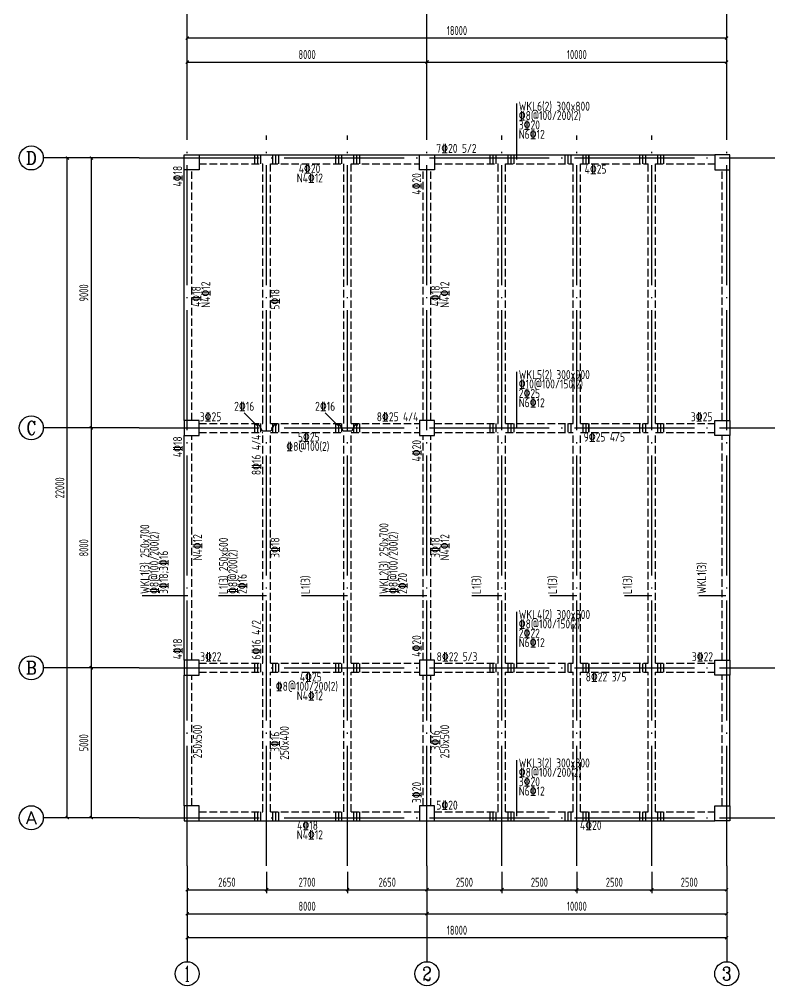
# Model space of a CAD drawing. Extents: x -25044 to 4269, y -48463 to -12228.
# Drawn here: x -12245 to -11993, y -24323.4 to -24001.2 of the extents above; entities that cross this region are included whole.
import ezdxf
from ezdxf.enums import TextEntityAlignment as Align

# ---------------------------------------------------------------- set-up
doc = ezdxf.new("R2010")
doc.units = 0
doc.header["$LTSCALE"] = 2000
doc.header["$MEASUREMENT"] = 0
for name, pattern in [('3', [500, 300, -200]), ('DASH', [0.35, 0.25, -0.1]), ('DOTE', [2.42, 2, -0.2, 0.02, -0.2])]:
    doc.linetypes.add(name, pattern=pattern)
doc.layers.get('0').update_dxf_attribs({"linetype": 'CONTINUOUS'})
doc.layers.get('DEFPOINTS').update_dxf_attribs({"linetype": 'CONTINUOUS'})
for name, color, linetype in [('AXIS', 75, 'CONTINUOUS'), ('AXIS_TEXT', 7, 'CONTINUOUS'), ('dim', 7, 'CONTINUOUS'), ('DOTE', 1, 'DOTE'), ('柱', 2, 'CONTINUOUS'), ('梁', 4, 'CONTINUOUS'), ('梁原位标注', 7, 'CONTINUOUS'), ('梁原位标注竖向', 7, 'CONTINUOUS'), ('梁虚线', 134, '3'), ('梁集中标注', 2, 'CONTINUOUS'), ('梁集中标注竖向', 2, 'CONTINUOUS'), ('次梁吊筋', 1, 'CONTINUOUS'), ('次梁吊筋标注', 7, 'CONTINUOUS'), ('次梁箍筋', 1, 'CONTINUOUS')]:
    doc.layers.add(name, color=color, linetype=linetype)
doc.styles.add('_TCH_AXIS', font='COMPLEX', dxfattribs={"bigfont": 'GBCBIG'})
doc.styles.add('COMPLEX', font='COMPLEX')
doc.styles.add('GBHZ', font='gbenor.shx', dxfattribs={"width": 0.8, "bigfont": 'gbcbig.shx'})
doc.dimstyles.new('Y100', dxfattribs={"dimscale": 0, "dimtxt": 3, "dimasz": 0.01, "dimexe": 1.2, "dimexo": 2, "dimgap": 1, "dimtad": 1, "dimdec": 0, "dimlfac": 100, "dimzin": 0, "dimdsep": 46, "dimtxsty": 'GBHZ', "dimblk": 'DX', "dimcen": 0.09, "dimdle": 1, "dimclrd": 7, "dimclre": 7, "dimclrt": 7, "dimadec": 0, "dimazin": 0, "dimtfac": 1, "dimtdec": 0, "dimtix": 1, "dimtmove": 2, "dimatfit": 3, "dimldrblk": 'DX', "dimfxl": 0, "dimtolj": 1, "dimtzin": 0, "dimarcsym": 0})

# ---------------------------------------------------------------- blocks, each defined once
blk = doc.blocks.new('_AXISO')
blk.add_circle((0, 0), 0.5)
at = {"layer": 'AXIS_TEXT', "style": 'COMPLEX', "width": 1.041667}
blk.add_attdef('A', text='', height=0.56, dxfattribs=at).set_placement((-0.25, -0.28), (0.25, -0.28), align=Align.FIT)
blk = doc.blocks.new('DX')
at = {"color": 0, "linetype": 'ByBlock', "const_width": 40}
blk.add_lwpolyline([(-54, -51), (46, 49)], dxfattribs=at)
blk = doc.blocks.new('*D195')
at = {"layer": 'DEFPOINTS', "color": 0, "transparency": 16777216}
for p in [(-12109.03, -24015.4), (-12189.03, -24031.4), (-12109.03, -24031.4)]:
    blk.add_point(p, dxfattribs=at)
at = {"layer": 'dim', "color": 7, "lineweight": -2, "transparency": 16777216}
for p, q in [((-12189.03, -24029.4), (-12189.03, -24014.2)), ((-12189.02, -24015.4), (-12109.04, -24015.4)), ((-12109.03, -24029.4), (-12109.03, -24014.2))]:
    blk.add_line(p, q, dxfattribs=at)
at = {"layer": 'dim', "color": 7, "lineweight": -2, "transparency": 16777216, "xscale": 0.01, "yscale": 0.01, "zscale": 0.01, "rotation": 180}
blk.add_blockref('DX', (-12189.03, -24015.4), dxfattribs=at)
at = {"layer": 'dim', "color": 7, "lineweight": -2, "transparency": 16777216, "xscale": 0.01, "yscale": 0.01, "zscale": 0.01}
blk.add_blockref('DX', (-12109.03, -24015.4), dxfattribs=at)
at = {"layer": 'dim', "color": 7, "transparency": 16777216, "insert": (-12149.03, -24012.9), "char_height": 3, "attachment_point": 5, "style": 'GBHZ'}
blk.add_mtext('\\A1;8000', dxfattribs=at)
blk = doc.blocks.new('*D196')
at = {"layer": 'DEFPOINTS', "color": 0, "transparency": 16777216}
for p in [(-12009.03, -24015.4), (-12109.03, -24031.4), (-12009.03, -24031.4)]:
    blk.add_point(p, dxfattribs=at)
at = {"layer": 'dim', "color": 7, "lineweight": -2, "transparency": 16777216}
for p, q in [((-12109.03, -24029.4), (-12109.03, -24014.2)), ((-12109.02, -24015.4), (-12009.04, -24015.4)), ((-12009.03, -24029.4), (-12009.03, -24014.2))]:
    blk.add_line(p, q, dxfattribs=at)
at = {"layer": 'dim', "color": 7, "lineweight": -2, "transparency": 16777216, "xscale": 0.01, "yscale": 0.01, "zscale": 0.01, "rotation": 180}
blk.add_blockref('DX', (-12109.03, -24015.4), dxfattribs=at)
at = {"layer": 'dim', "color": 7, "lineweight": -2, "transparency": 16777216, "xscale": 0.01, "yscale": 0.01, "zscale": 0.01}
blk.add_blockref('DX', (-12009.03, -24015.4), dxfattribs=at)
at = {"layer": 'dim', "color": 7, "transparency": 16777216, "insert": (-12059.03, -24012.9), "char_height": 3, "attachment_point": 5, "style": 'GBHZ'}
blk.add_mtext('\\A1;10000', dxfattribs=at)
blk = doc.blocks.new('*D197')
at = {"layer": 'DEFPOINTS', "color": 0, "transparency": 16777216}
for p in [(-12189.03, -24007.4), (-12189.03, -24031.4), (-12009.03, -24031.4)]:
    blk.add_point(p, dxfattribs=at)
at = {"layer": 'dim', "color": 7, "lineweight": -2, "transparency": 16777216}
for p, q in [((-12189.03, -24029.4), (-12189.03, -24006.2)), ((-12009.03, -24029.4), (-12009.03, -24006.2)), ((-12009.04, -24007.4), (-12189.02, -24007.4))]:
    blk.add_line(p, q, dxfattribs=at)
at = {"layer": 'dim', "color": 7, "lineweight": -2, "transparency": 16777216, "xscale": 0.01, "yscale": 0.01, "zscale": 0.01, "rotation": 180}
blk.add_blockref('DX', (-12189.03, -24007.4), dxfattribs=at)
at = {"layer": 'dim', "color": 7, "lineweight": -2, "transparency": 16777216, "xscale": 0.01, "yscale": 0.01, "zscale": 0.01}
blk.add_blockref('DX', (-12009.03, -24007.4), dxfattribs=at)
at = {"layer": 'dim', "color": 7, "transparency": 16777216, "insert": (-12099.03, -24004.9), "char_height": 3, "attachment_point": 5, "style": 'GBHZ'}
blk.add_mtext('\\A1;18000', dxfattribs=at)
blk = doc.blocks.new('*D198')
at = {"layer": 'DEFPOINTS', "color": 0, "transparency": 16777216}
for p in [(-12205.03, -24047.4), (-12221.03, -24137.4), (-12205.03, -24137.4)]:
    blk.add_point(p, dxfattribs=at)
at = {"layer": 'dim', "color": 7, "lineweight": -2, "transparency": 16777216}
for p, q in [((-12207.03, -24047.4), (-12222.23, -24047.4)), ((-12221.03, -24047.41), (-12221.03, -24137.39)), ((-12207.03, -24137.4), (-12222.23, -24137.4))]:
    blk.add_line(p, q, dxfattribs=at)
at = {"layer": 'dim', "color": 7, "lineweight": -2, "transparency": 16777216, "xscale": 0.01, "yscale": 0.01, "zscale": 0.01}
for p, rotation in [((-12221.03, -24047.4), 90), ((-12221.03, -24137.4), 270)]:
    blk.add_blockref('DX', p, dxfattribs=dict(at, rotation=rotation))
at = {"layer": 'dim', "color": 7, "transparency": 16777216, "insert": (-12223.53, -24092.4), "char_height": 3, "attachment_point": 5, "rotation": 90, "style": 'GBHZ'}
blk.add_mtext('\\A1;9000', dxfattribs=at)
blk = doc.blocks.new('*D199')
at = {"layer": 'DEFPOINTS', "color": 0, "transparency": 16777216}
for p in [(-12205.03, -24137.4), (-12221.03, -24217.4), (-12205.03, -24217.4)]:
    blk.add_point(p, dxfattribs=at)
at = {"layer": 'dim', "color": 7, "lineweight": -2, "transparency": 16777216}
for p, q in [((-12207.03, -24137.4), (-12222.23, -24137.4)), ((-12221.03, -24137.41), (-12221.03, -24217.39)), ((-12207.03, -24217.4), (-12222.23, -24217.4))]:
    blk.add_line(p, q, dxfattribs=at)
at = {"layer": 'dim', "color": 7, "lineweight": -2, "transparency": 16777216, "xscale": 0.01, "yscale": 0.01, "zscale": 0.01}
for p, rotation in [((-12221.03, -24137.4), 90), ((-12221.03, -24217.4), 270)]:
    blk.add_blockref('DX', p, dxfattribs=dict(at, rotation=rotation))
at = {"layer": 'dim', "color": 7, "transparency": 16777216, "insert": (-12223.53, -24177.4), "char_height": 3, "attachment_point": 5, "rotation": 90, "style": 'GBHZ'}
blk.add_mtext('\\A1;8000', dxfattribs=at)
blk = doc.blocks.new('*D200')
at = {"layer": 'DEFPOINTS', "color": 0, "transparency": 16777216}
for p in [(-12205.03, -24217.4), (-12221.03, -24267.4), (-12205.03, -24267.4)]:
    blk.add_point(p, dxfattribs=at)
at = {"layer": 'dim', "color": 7, "lineweight": -2, "transparency": 16777216}
for p, q in [((-12207.03, -24217.4), (-12222.23, -24217.4)), ((-12221.03, -24217.41), (-12221.03, -24267.39)), ((-12207.03, -24267.4), (-12222.23, -24267.4))]:
    blk.add_line(p, q, dxfattribs=at)
at = {"layer": 'dim', "color": 7, "lineweight": -2, "transparency": 16777216, "xscale": 0.01, "yscale": 0.01, "zscale": 0.01}
for p, rotation in [((-12221.03, -24217.4), 90), ((-12221.03, -24267.4), 270)]:
    blk.add_blockref('DX', p, dxfattribs=dict(at, rotation=rotation))
at = {"layer": 'dim', "color": 7, "transparency": 16777216, "insert": (-12223.53, -24242.4), "char_height": 3, "attachment_point": 5, "rotation": 90, "style": 'GBHZ'}
blk.add_mtext('\\A1;5000', dxfattribs=at)
blk = doc.blocks.new('*D201')
at = {"layer": 'DEFPOINTS', "color": 0, "transparency": 16777216}
for p in [(-12229.03, -24047.4), (-12205.03, -24047.4), (-12205.03, -24267.4)]:
    blk.add_point(p, dxfattribs=at)
at = {"layer": 'dim', "color": 7, "lineweight": -2, "transparency": 16777216}
for p, q in [((-12207.03, -24047.4), (-12230.23, -24047.4)), ((-12229.03, -24267.39), (-12229.03, -24047.41)), ((-12207.03, -24267.4), (-12230.23, -24267.4))]:
    blk.add_line(p, q, dxfattribs=at)
at = {"layer": 'dim', "color": 7, "lineweight": -2, "transparency": 16777216, "xscale": 0.01, "yscale": 0.01, "zscale": 0.01}
for p, rotation in [((-12229.03, -24047.4), 90), ((-12229.03, -24267.4), 270)]:
    blk.add_blockref('DX', p, dxfattribs=dict(at, rotation=rotation))
at = {"layer": 'dim', "color": 7, "transparency": 16777216, "insert": (-12231.53, -24157.4), "char_height": 3, "attachment_point": 5, "rotation": 90, "style": 'GBHZ'}
blk.add_mtext('\\A1;22000', dxfattribs=at)
blk = doc.blocks.new('*D202')
at = {"layer": 'DEFPOINTS', "color": 0, "transparency": 16777216}
for p in [(-12189.03, -24283.4), (-12109.03, -24283.4), (-12109.03, -24299.4)]:
    blk.add_point(p, dxfattribs=at)
at = {"layer": 'dim', "color": 7, "lineweight": -2, "transparency": 16777216}
for p, q in [((-12189.03, -24285.4), (-12189.03, -24300.6)), ((-12109.03, -24285.4), (-12109.03, -24300.6)), ((-12189.02, -24299.4), (-12109.04, -24299.4))]:
    blk.add_line(p, q, dxfattribs=at)
at = {"layer": 'dim', "color": 7, "lineweight": -2, "transparency": 16777216, "xscale": 0.01, "yscale": 0.01, "zscale": 0.01, "rotation": 180}
blk.add_blockref('DX', (-12189.03, -24299.4), dxfattribs=at)
at = {"layer": 'dim', "color": 7, "lineweight": -2, "transparency": 16777216, "xscale": 0.01, "yscale": 0.01, "zscale": 0.01}
blk.add_blockref('DX', (-12109.03, -24299.4), dxfattribs=at)
at = {"layer": 'dim', "color": 7, "transparency": 16777216, "insert": (-12149.03, -24296.9), "char_height": 3, "attachment_point": 5, "style": 'GBHZ'}
blk.add_mtext('\\A1;8000', dxfattribs=at)
blk = doc.blocks.new('*D203')
at = {"layer": 'DEFPOINTS', "color": 0, "transparency": 16777216}
for p in [(-12109.03, -24283.4), (-12009.03, -24283.4), (-12009.03, -24299.4)]:
    blk.add_point(p, dxfattribs=at)
at = {"layer": 'dim', "color": 7, "lineweight": -2, "transparency": 16777216}
for p, q in [((-12109.03, -24285.4), (-12109.03, -24300.6)), ((-12009.03, -24285.4), (-12009.03, -24300.6)), ((-12109.02, -24299.4), (-12009.04, -24299.4))]:
    blk.add_line(p, q, dxfattribs=at)
at = {"layer": 'dim', "color": 7, "lineweight": -2, "transparency": 16777216, "xscale": 0.01, "yscale": 0.01, "zscale": 0.01, "rotation": 180}
blk.add_blockref('DX', (-12109.03, -24299.4), dxfattribs=at)
at = {"layer": 'dim', "color": 7, "lineweight": -2, "transparency": 16777216, "xscale": 0.01, "yscale": 0.01, "zscale": 0.01}
blk.add_blockref('DX', (-12009.03, -24299.4), dxfattribs=at)
at = {"layer": 'dim', "color": 7, "transparency": 16777216, "insert": (-12059.03, -24296.9), "char_height": 3, "attachment_point": 5, "style": 'GBHZ'}
blk.add_mtext('\\A1;10000', dxfattribs=at)
blk = doc.blocks.new('*D204')
at = {"layer": 'DEFPOINTS', "color": 0, "transparency": 16777216}
for p in [(-12189.03, -24283.4), (-12009.03, -24283.4), (-12189.03, -24307.4)]:
    blk.add_point(p, dxfattribs=at)
at = {"layer": 'dim', "color": 7, "lineweight": -2, "transparency": 16777216}
for p, q in [((-12189.03, -24285.4), (-12189.03, -24308.6)), ((-12009.03, -24285.4), (-12009.03, -24308.6)), ((-12009.04, -24307.4), (-12189.02, -24307.4))]:
    blk.add_line(p, q, dxfattribs=at)
at = {"layer": 'dim', "color": 7, "lineweight": -2, "transparency": 16777216, "xscale": 0.01, "yscale": 0.01, "zscale": 0.01, "rotation": 180}
blk.add_blockref('DX', (-12189.03, -24307.4), dxfattribs=at)
at = {"layer": 'dim', "color": 7, "lineweight": -2, "transparency": 16777216, "xscale": 0.01, "yscale": 0.01, "zscale": 0.01}
blk.add_blockref('DX', (-12009.03, -24307.4), dxfattribs=at)
at = {"layer": 'dim', "color": 7, "transparency": 16777216, "insert": (-12099.03, -24304.9), "char_height": 3, "attachment_point": 5, "style": 'GBHZ'}
blk.add_mtext('\\A1;18000', dxfattribs=at)
blk = doc.blocks.new('*D230')
at = {"layer": 'DEFPOINTS', "color": 0, "transparency": 16777216}
for p in [(-12189.03, -24283.4), (-12162.53, -24283.4), (-12162.53, -24291.4)]:
    blk.add_point(p, dxfattribs=at)
at = {"layer": 'dim', "color": 7, "lineweight": -2, "transparency": 16777216}
for p, q in [((-12189.03, -24285.4), (-12189.03, -24292.6)), ((-12162.53, -24285.4), (-12162.53, -24292.6)), ((-12189.02, -24291.4), (-12162.54, -24291.4))]:
    blk.add_line(p, q, dxfattribs=at)
at = {"layer": 'dim', "color": 7, "lineweight": -2, "transparency": 16777216, "xscale": 0.01, "yscale": 0.01, "zscale": 0.01, "rotation": 180}
blk.add_blockref('DX', (-12189.03, -24291.4), dxfattribs=at)
at = {"layer": 'dim', "color": 7, "lineweight": -2, "transparency": 16777216, "xscale": 0.01, "yscale": 0.01, "zscale": 0.01}
blk.add_blockref('DX', (-12162.53, -24291.4), dxfattribs=at)
at = {"layer": 'dim', "color": 7, "transparency": 16777216, "insert": (-12175.78, -24288.9), "char_height": 3, "attachment_point": 5, "style": 'GBHZ'}
blk.add_mtext('\\A1;2650', dxfattribs=at)
blk = doc.blocks.new('*D231')
at = {"layer": 'DEFPOINTS', "color": 0, "transparency": 16777216}
for p in [(-12162.53, -24283.4), (-12135.53, -24283.4), (-12135.53, -24291.4)]:
    blk.add_point(p, dxfattribs=at)
at = {"layer": 'dim', "color": 7, "lineweight": -2, "transparency": 16777216}
for p, q in [((-12162.53, -24285.4), (-12162.53, -24292.6)), ((-12135.53, -24285.4), (-12135.53, -24292.6)), ((-12162.52, -24291.4), (-12135.54, -24291.4))]:
    blk.add_line(p, q, dxfattribs=at)
at = {"layer": 'dim', "color": 7, "lineweight": -2, "transparency": 16777216, "xscale": 0.01, "yscale": 0.01, "zscale": 0.01, "rotation": 180}
blk.add_blockref('DX', (-12162.53, -24291.4), dxfattribs=at)
at = {"layer": 'dim', "color": 7, "lineweight": -2, "transparency": 16777216, "xscale": 0.01, "yscale": 0.01, "zscale": 0.01}
blk.add_blockref('DX', (-12135.53, -24291.4), dxfattribs=at)
at = {"layer": 'dim', "color": 7, "transparency": 16777216, "insert": (-12149.03, -24288.9), "char_height": 3, "attachment_point": 5, "style": 'GBHZ'}
blk.add_mtext('\\A1;2700', dxfattribs=at)
blk = doc.blocks.new('*D232')
at = {"layer": 'DEFPOINTS', "color": 0, "transparency": 16777216}
for p in [(-12135.53, -24283.4), (-12109.03, -24283.4), (-12109.03, -24291.4)]:
    blk.add_point(p, dxfattribs=at)
at = {"layer": 'dim', "color": 7, "lineweight": -2, "transparency": 16777216}
for p, q in [((-12135.53, -24285.4), (-12135.53, -24292.6)), ((-12109.03, -24285.4), (-12109.03, -24292.6)), ((-12135.52, -24291.4), (-12109.04, -24291.4))]:
    blk.add_line(p, q, dxfattribs=at)
at = {"layer": 'dim', "color": 7, "lineweight": -2, "transparency": 16777216, "xscale": 0.01, "yscale": 0.01, "zscale": 0.01, "rotation": 180}
blk.add_blockref('DX', (-12135.53, -24291.4), dxfattribs=at)
at = {"layer": 'dim', "color": 7, "lineweight": -2, "transparency": 16777216, "xscale": 0.01, "yscale": 0.01, "zscale": 0.01}
blk.add_blockref('DX', (-12109.03, -24291.4), dxfattribs=at)
at = {"layer": 'dim', "color": 7, "transparency": 16777216, "insert": (-12122.28, -24288.9), "char_height": 3, "attachment_point": 5, "style": 'GBHZ'}
blk.add_mtext('\\A1;2650', dxfattribs=at)
blk = doc.blocks.new('*D233')
at = {"layer": 'DEFPOINTS', "color": 0, "transparency": 16777216}
for p in [(-12109.03, -24283.4), (-12084.03, -24283.4), (-12084.03, -24291.4)]:
    blk.add_point(p, dxfattribs=at)
at = {"layer": 'dim', "color": 7, "lineweight": -2, "transparency": 16777216}
for p, q in [((-12109.03, -24285.4), (-12109.03, -24292.6)), ((-12084.03, -24285.4), (-12084.03, -24292.6)), ((-12109.02, -24291.4), (-12084.04, -24291.4))]:
    blk.add_line(p, q, dxfattribs=at)
at = {"layer": 'dim', "color": 7, "lineweight": -2, "transparency": 16777216, "xscale": 0.01, "yscale": 0.01, "zscale": 0.01, "rotation": 180}
blk.add_blockref('DX', (-12109.03, -24291.4), dxfattribs=at)
at = {"layer": 'dim', "color": 7, "lineweight": -2, "transparency": 16777216, "xscale": 0.01, "yscale": 0.01, "zscale": 0.01}
blk.add_blockref('DX', (-12084.03, -24291.4), dxfattribs=at)
at = {"layer": 'dim', "color": 7, "transparency": 16777216, "insert": (-12096.53, -24288.9), "char_height": 3, "attachment_point": 5, "style": 'GBHZ'}
blk.add_mtext('\\A1;2500', dxfattribs=at)
blk = doc.blocks.new('*D234')
at = {"layer": 'DEFPOINTS', "color": 0, "transparency": 16777216}
for p in [(-12084.03, -24283.4), (-12059.03, -24283.4), (-12059.03, -24291.4)]:
    blk.add_point(p, dxfattribs=at)
at = {"layer": 'dim', "color": 7, "lineweight": -2, "transparency": 16777216}
for p, q in [((-12084.03, -24285.4), (-12084.03, -24292.6)), ((-12059.03, -24285.4), (-12059.03, -24292.6)), ((-12084.02, -24291.4), (-12059.04, -24291.4))]:
    blk.add_line(p, q, dxfattribs=at)
at = {"layer": 'dim', "color": 7, "lineweight": -2, "transparency": 16777216, "xscale": 0.01, "yscale": 0.01, "zscale": 0.01, "rotation": 180}
blk.add_blockref('DX', (-12084.03, -24291.4), dxfattribs=at)
at = {"layer": 'dim', "color": 7, "lineweight": -2, "transparency": 16777216, "xscale": 0.01, "yscale": 0.01, "zscale": 0.01}
blk.add_blockref('DX', (-12059.03, -24291.4), dxfattribs=at)
at = {"layer": 'dim', "color": 7, "transparency": 16777216, "insert": (-12071.53, -24288.9), "char_height": 3, "attachment_point": 5, "style": 'GBHZ'}
blk.add_mtext('\\A1;2500', dxfattribs=at)
blk = doc.blocks.new('*D235')
at = {"layer": 'DEFPOINTS', "color": 0, "transparency": 16777216}
for p in [(-12059.03, -24283.4), (-12034.03, -24283.4), (-12034.03, -24291.4)]:
    blk.add_point(p, dxfattribs=at)
at = {"layer": 'dim', "color": 7, "lineweight": -2, "transparency": 16777216}
for p, q in [((-12059.03, -24285.4), (-12059.03, -24292.6)), ((-12034.03, -24285.4), (-12034.03, -24292.6)), ((-12059.02, -24291.4), (-12034.04, -24291.4))]:
    blk.add_line(p, q, dxfattribs=at)
at = {"layer": 'dim', "color": 7, "lineweight": -2, "transparency": 16777216, "xscale": 0.01, "yscale": 0.01, "zscale": 0.01, "rotation": 180}
blk.add_blockref('DX', (-12059.03, -24291.4), dxfattribs=at)
at = {"layer": 'dim', "color": 7, "lineweight": -2, "transparency": 16777216, "xscale": 0.01, "yscale": 0.01, "zscale": 0.01}
blk.add_blockref('DX', (-12034.03, -24291.4), dxfattribs=at)
at = {"layer": 'dim', "color": 7, "transparency": 16777216, "insert": (-12046.53, -24288.9), "char_height": 3, "attachment_point": 5, "style": 'GBHZ'}
blk.add_mtext('\\A1;2500', dxfattribs=at)
blk = doc.blocks.new('*D236')
at = {"layer": 'DEFPOINTS', "color": 0, "transparency": 16777216}
for p in [(-12034.03, -24283.4), (-12009.03, -24283.4), (-12009.03, -24291.4)]:
    blk.add_point(p, dxfattribs=at)
at = {"layer": 'dim', "color": 7, "lineweight": -2, "transparency": 16777216}
for p, q in [((-12034.03, -24285.4), (-12034.03, -24292.6)), ((-12009.03, -24285.4), (-12009.03, -24292.6)), ((-12034.02, -24291.4), (-12009.04, -24291.4))]:
    blk.add_line(p, q, dxfattribs=at)
at = {"layer": 'dim', "color": 7, "lineweight": -2, "transparency": 16777216, "xscale": 0.01, "yscale": 0.01, "zscale": 0.01, "rotation": 180}
blk.add_blockref('DX', (-12034.03, -24291.4), dxfattribs=at)
at = {"layer": 'dim', "color": 7, "lineweight": -2, "transparency": 16777216, "xscale": 0.01, "yscale": 0.01, "zscale": 0.01}
blk.add_blockref('DX', (-12009.03, -24291.4), dxfattribs=at)
at = {"layer": 'dim', "color": 7, "transparency": 16777216, "insert": (-12021.53, -24288.9), "char_height": 3, "attachment_point": 5, "style": 'GBHZ'}
blk.add_mtext('\\A1;2500', dxfattribs=at)

msp = doc.modelspace()

# ---------------------------------------------------------------- linework, layer by layer
at = {"layer": 'AXIS', "color": 0}
for p, q in [((-12189.035, -24031.398), (-12189.035, -23999.398)), ((-12109.035, -24031.398), (-12109.035, -23999.398)), ((-12009.035, -24031.398), (-12009.035, -23999.398)), ((-12205.035, -24047.398), (-12237.035, -24047.398)), ((-12205.035, -24137.398), (-12237.035, -24137.398)), ((-12205.035, -24217.398), (-12237.035, -24217.398)), ((-12205.035, -24267.398), (-12237.035, -24267.398)), ((-12189.035, -24283.398), (-12189.035, -24315.398)), ((-12109.035, -24283.398), (-12109.035, -24315.398)), ((-12009.035, -24283.398), (-12009.035, -24315.398))]:
    msp.add_line(p, q, dxfattribs=at)
at = {"layer": 'DOTE', "linetype": 'DOTE', "ltscale": 0.01}
for p, q in [((-12189.035, -24283.398), (-12189.035, -24031.398)), ((-12109.035, -24283.398), (-12109.035, -24031.398)), ((-12009.035, -24283.398), (-12009.035, -24031.398)), ((-12162.535, -24283.398), (-12162.535, -24039.925)), ((-12135.535, -24283.398), (-12135.535, -24039.925)), ((-12084.035, -24283.398), (-12084.035, -24039.925)), ((-12059.035, -24283.398), (-12059.035, -24039.925)), ((-12034.035, -24283.398), (-12034.035, -24039.925)), ((-12205.035, -24047.398), (-11993.035, -24047.398)), ((-12205.035, -24137.398), (-11993.035, -24137.398)), ((-12205.035, -24217.398), (-11993.035, -24217.398)), ((-12205.035, -24267.398), (-11993.035, -24267.398))]:
    msp.add_line(p, q, dxfattribs=at)
at = {"layer": '柱'}
for points in [[(-12185.035, -24046.398), (-12185.035, -24051.398), (-12190.035, -24051.398), (-12190.035, -24046.398), (-12185.035, -24046.398)], [(-12106.535, -24046.398), (-12106.535, -24051.398), (-12111.535, -24051.398), (-12111.535, -24046.398), (-12106.535, -24046.398)], [(-12013.035, -24046.398), (-12013.035, -24051.398), (-12008.035, -24051.398), (-12008.035, -24046.398), (-12013.035, -24046.398)], [(-12185.035, -24139.898), (-12185.035, -24134.898), (-12190.035, -24134.898), (-12190.035, -24139.898), (-12185.035, -24139.898)], [(-12106.535, -24139.898), (-12106.535, -24134.898), (-12111.535, -24134.898), (-12111.535, -24139.898), (-12106.535, -24139.898)], [(-12013.035, -24139.898), (-12013.035, -24134.898), (-12008.035, -24134.898), (-12008.035, -24139.898), (-12013.035, -24139.898)], [(-12185.035, -24219.898), (-12185.035, -24214.898), (-12190.035, -24214.898), (-12190.035, -24219.898), (-12185.035, -24219.898)], [(-12106.535, -24219.898), (-12106.535, -24214.898), (-12111.535, -24214.898), (-12111.535, -24219.898), (-12106.535, -24219.898)], [(-12013.035, -24219.898), (-12013.035, -24214.898), (-12008.035, -24214.898), (-12008.035, -24219.898), (-12013.035, -24219.898)], [(-12185.035, -24268.398), (-12185.035, -24263.398), (-12190.035, -24263.398), (-12190.035, -24268.398), (-12185.035, -24268.398)], [(-12106.535, -24268.398), (-12106.535, -24263.398), (-12111.535, -24263.398), (-12111.535, -24268.398), (-12106.535, -24268.398)], [(-12013.035, -24268.398), (-12013.035, -24263.398), (-12008.035, -24263.398), (-12008.035, -24268.398), (-12013.035, -24268.398)]]:
    msp.add_lwpolyline(points, dxfattribs=at)
at = {"layer": '梁'}
for p, q in [((-12185.035, -24046.398), (-12111.535, -24046.398)), ((-12106.535, -24046.398), (-12013.035, -24046.398)), ((-12190.035, -24134.898), (-12190.035, -24051.398)), ((-12008.035, -24134.898), (-12008.035, -24051.398)), ((-12190.035, -24214.898), (-12190.035, -24139.898)), ((-12008.035, -24214.898), (-12008.035, -24139.898)), ((-12190.035, -24263.398), (-12190.035, -24219.898)), ((-12008.035, -24263.398), (-12008.035, -24219.898)), ((-12185.035, -24268.398), (-12111.535, -24268.398)), ((-12106.535, -24268.398), (-12013.035, -24268.398))]:
    msp.add_line(p, q, dxfattribs=at)
at = {"layer": '梁虚线', "linetype": 'DASH', "ltscale": 0.005}
for p, q in [((-12187.535, -24134.898), (-12187.535, -24051.398)), ((-12185.035, -24049.398), (-12163.785, -24049.398)), ((-12163.785, -24135.898), (-12163.785, -24049.398)), ((-12161.285, -24135.898), (-12161.285, -24049.398)), ((-12161.285, -24049.398), (-12136.785, -24049.398)), ((-12136.785, -24135.898), (-12136.785, -24049.398)), ((-12134.285, -24135.898), (-12134.285, -24049.398)), ((-12134.285, -24049.398), (-12111.535, -24049.398)), ((-12110.285, -24134.898), (-12110.285, -24051.398)), ((-12107.785, -24134.898), (-12107.785, -24051.398)), ((-12106.535, -24049.398), (-12085.285, -24049.398)), ((-12085.285, -24135.898), (-12085.285, -24049.398)), ((-12082.785, -24135.898), (-12082.785, -24049.398)), ((-12082.785, -24049.398), (-12060.285, -24049.398)), ((-12060.285, -24135.898), (-12060.285, -24049.398)), ((-12057.785, -24135.898), (-12057.785, -24049.398)), ((-12057.785, -24049.398), (-12035.285, -24049.398)), ((-12035.285, -24135.898), (-12035.285, -24049.398)), ((-12032.785, -24135.898), (-12032.785, -24049.398)), ((-12032.785, -24049.398), (-12013.035, -24049.398)), ((-12010.535, -24134.898), (-12010.535, -24051.398)), ((-12185.035, -24135.898), (-12163.785, -24135.898)), ((-12161.285, -24135.898), (-12136.785, -24135.898)), ((-12134.285, -24135.898), (-12111.535, -24135.898)), ((-12106.535, -24135.898), (-12085.285, -24135.898)), ((-12082.785, -24135.898), (-12060.285, -24135.898)), ((-12057.785, -24135.898), (-12035.285, -24135.898)), ((-12032.785, -24135.898), (-12013.035, -24135.898)), ((-12187.535, -24214.898), (-12187.535, -24139.898)), ((-12185.035, -24138.898), (-12163.785, -24138.898)), ((-12163.785, -24215.898), (-12163.785, -24138.898)), ((-12161.285, -24215.898), (-12161.285, -24138.898)), ((-12161.285, -24138.898), (-12136.785, -24138.898)), ((-12136.785, -24215.898), (-12136.785, -24138.898)), ((-12134.285, -24215.898), (-12134.285, -24138.898)), ((-12134.285, -24138.898), (-12111.535, -24138.898)), ((-12110.285, -24214.898), (-12110.285, -24139.898)), ((-12107.785, -24214.898), (-12107.785, -24139.898)), ((-12106.535, -24138.898), (-12085.285, -24138.898)), ((-12085.285, -24215.898), (-12085.285, -24138.898)), ((-12082.785, -24215.898), (-12082.785, -24138.898)), ((-12082.785, -24138.898), (-12060.285, -24138.898)), ((-12060.285, -24215.898), (-12060.285, -24138.898)), ((-12057.785, -24215.898), (-12057.785, -24138.898)), ((-12057.785, -24138.898), (-12035.285, -24138.898)), ((-12035.285, -24215.898), (-12035.285, -24138.898)), ((-12032.785, -24215.898), (-12032.785, -24138.898)), ((-12032.785, -24138.898), (-12013.035, -24138.898)), ((-12010.535, -24214.898), (-12010.535, -24139.898)), ((-12185.035, -24215.898), (-12163.785, -24215.898)), ((-12161.285, -24215.898), (-12136.785, -24215.898)), ((-12134.285, -24215.898), (-12111.535, -24215.898)), ((-12106.535, -24215.898), (-12085.285, -24215.898)), ((-12082.785, -24215.898), (-12060.285, -24215.898)), ((-12057.785, -24215.898), (-12035.285, -24215.898)), ((-12032.785, -24215.898), (-12013.035, -24215.898)), ((-12185.035, -24218.898), (-12163.785, -24218.898)), ((-12163.785, -24265.398), (-12163.785, -24218.898)), ((-12161.285, -24265.398), (-12161.285, -24218.898)), ((-12161.285, -24218.898), (-12136.785, -24218.898)), ((-12136.785, -24265.398), (-12136.785, -24218.898)), ((-12134.285, -24265.398), (-12134.285, -24218.898)), ((-12134.285, -24218.898), (-12111.535, -24218.898)), ((-12106.535, -24218.898), (-12085.285, -24218.898)), ((-12085.285, -24265.398), (-12085.285, -24218.898)), ((-12082.785, -24265.398), (-12082.785, -24218.898)), ((-12082.785, -24218.898), (-12060.285, -24218.898)), ((-12060.285, -24265.398), (-12060.285, -24218.898)), ((-12057.785, -24265.398), (-12057.785, -24218.898)), ((-12057.785, -24218.898), (-12035.285, -24218.898)), ((-12035.285, -24265.398), (-12035.285, -24218.898)), ((-12032.785, -24265.398), (-12032.785, -24218.898)), ((-12032.785, -24218.898), (-12013.035, -24218.898)), ((-12187.535, -24263.398), (-12187.535, -24219.898)), ((-12110.285, -24263.398), (-12110.285, -24219.898)), ((-12107.785, -24263.398), (-12107.785, -24219.898)), ((-12010.535, -24263.398), (-12010.535, -24219.898)), ((-12185.035, -24265.398), (-12163.785, -24265.398)), ((-12161.285, -24265.398), (-12136.785, -24265.398)), ((-12134.285, -24265.398), (-12111.535, -24265.398)), ((-12106.535, -24265.398), (-12085.285, -24265.398)), ((-12082.785, -24265.398), (-12060.285, -24265.398)), ((-12057.785, -24265.398), (-12035.285, -24265.398)), ((-12032.785, -24265.398), (-12013.035, -24265.398))]:
    msp.add_line(p, q, dxfattribs=at)
at = {"layer": '梁集中标注'}
for p, q in [((-12079.035, -24047.898), (-12079.035, -24029.21)), ((-12079.035, -24137.398), (-12079.035, -24118.71)), ((-12079.035, -24217.398), (-12079.035, -24198.71)), ((-12079.035, -24266.898), (-12079.035, -24248.21))]:
    msp.add_line(p, q, dxfattribs=at)
at = {"layer": '梁集中标注竖向'}
for p, q in [((-12188.785, -24193.398), (-12204.097, -24193.398)), ((-12162.535, -24193.398), (-12178.561, -24193.398)), ((-12135.535, -24193.398), (-12150.847, -24193.398)), ((-12109.035, -24193.398), (-12124.884, -24193.398)), ((-12084.035, -24193.398), (-12094.067, -24193.398)), ((-12059.035, -24193.398), (-12068.097, -24193.398)), ((-12034.035, -24193.398), (-12043.097, -24193.398)), ((-12009.285, -24193.398), (-12018.347, -24193.398))]:
    msp.add_line(p, q, dxfattribs=at)
at = {"layer": '次梁吊筋', "const_width": 0.449}
for points in [[(-12166.035, -24136.398), (-12165.035, -24136.398)], [(-12165.035, -24136.398), (-12164.035, -24138.398)], [(-12164.035, -24138.398), (-12161.035, -24138.398)], [(-12161.035, -24138.398), (-12160.035, -24136.398)], [(-12160.035, -24136.398), (-12159.035, -24136.398)], [(-12139.035, -24136.398), (-12138.035, -24136.398)], [(-12138.035, -24136.398), (-12137.035, -24138.398)], [(-12137.035, -24138.398), (-12134.035, -24138.398)], [(-12134.035, -24138.398), (-12133.035, -24136.398)], [(-12133.035, -24136.398), (-12132.035, -24136.398)]]:
    msp.add_lwpolyline(points, dxfattribs=at)
at = {"layer": '次梁吊筋标注'}
for p, q in [((-12166.035, -24136.398), (-12170.035, -24132.398)), ((-12139.035, -24136.398), (-12143.035, -24132.398))]:
    msp.add_line(p, q, dxfattribs=at)
at = {"layer": '次梁箍筋', "const_width": 0.449}
for points in [[(-12166.535, -24046.398), (-12166.535, -24049.398)], [(-12165.535, -24046.398), (-12165.535, -24049.398)], [(-12164.535, -24046.398), (-12164.535, -24049.398)], [(-12160.535, -24046.398), (-12160.535, -24049.398)], [(-12159.535, -24046.398), (-12159.535, -24049.398)], [(-12158.535, -24046.398), (-12158.535, -24049.398)], [(-12139.535, -24046.398), (-12139.535, -24049.398)], [(-12138.535, -24046.398), (-12138.535, -24049.398)], [(-12137.535, -24046.398), (-12137.535, -24049.398)], [(-12133.535, -24046.398), (-12133.535, -24049.398)], [(-12132.535, -24046.398), (-12132.535, -24049.398)], [(-12131.535, -24046.398), (-12131.535, -24049.398)], [(-12088.035, -24046.398), (-12088.035, -24049.398)], [(-12087.035, -24046.398), (-12087.035, -24049.398)], [(-12086.035, -24046.398), (-12086.035, -24049.398)], [(-12082.035, -24046.398), (-12082.035, -24049.398)], [(-12081.035, -24046.398), (-12081.035, -24049.398)], [(-12080.035, -24046.398), (-12080.035, -24049.398)], [(-12063.035, -24046.398), (-12063.035, -24049.398)], [(-12062.035, -24046.398), (-12062.035, -24049.398)], [(-12061.035, -24046.398), (-12061.035, -24049.398)], [(-12057.035, -24046.398), (-12057.035, -24049.398)], [(-12056.035, -24046.398), (-12056.035, -24049.398)], [(-12055.035, -24046.398), (-12055.035, -24049.398)], [(-12038.035, -24046.398), (-12038.035, -24049.398)], [(-12037.035, -24046.398), (-12037.035, -24049.398)], [(-12036.035, -24046.398), (-12036.035, -24049.398)], [(-12032.035, -24046.398), (-12032.035, -24049.398)], [(-12031.035, -24046.398), (-12031.035, -24049.398)], [(-12030.035, -24046.398), (-12030.035, -24049.398)], [(-12166.535, -24135.898), (-12166.535, -24138.898)], [(-12165.535, -24135.898), (-12165.535, -24138.898)], [(-12164.535, -24135.898), (-12164.535, -24138.898)], [(-12160.535, -24135.898), (-12160.535, -24138.898)], [(-12159.535, -24135.898), (-12159.535, -24138.898)], [(-12158.535, -24135.898), (-12158.535, -24138.898)], [(-12139.535, -24135.898), (-12139.535, -24138.898)], [(-12138.535, -24135.898), (-12138.535, -24138.898)], [(-12137.535, -24135.898), (-12137.535, -24138.898)], [(-12133.535, -24135.898), (-12133.535, -24138.898)], [(-12132.535, -24135.898), (-12132.535, -24138.898)], [(-12131.535, -24135.898), (-12131.535, -24138.898)], [(-12088.035, -24135.898), (-12088.035, -24138.898)], [(-12087.035, -24135.898), (-12087.035, -24138.898)], [(-12086.035, -24135.898), (-12086.035, -24138.898)], [(-12082.035, -24135.898), (-12082.035, -24138.898)], [(-12081.035, -24135.898), (-12081.035, -24138.898)], [(-12080.035, -24135.898), (-12080.035, -24138.898)], [(-12063.035, -24135.898), (-12063.035, -24138.898)], [(-12062.035, -24135.898), (-12062.035, -24138.898)], [(-12061.035, -24135.898), (-12061.035, -24138.898)], [(-12057.035, -24135.898), (-12057.035, -24138.898)], [(-12056.035, -24135.898), (-12056.035, -24138.898)], [(-12055.035, -24135.898), (-12055.035, -24138.898)], [(-12038.035, -24135.898), (-12038.035, -24138.898)], [(-12037.035, -24135.898), (-12037.035, -24138.898)], [(-12036.035, -24135.898), (-12036.035, -24138.898)], [(-12032.035, -24135.898), (-12032.035, -24138.898)], [(-12031.035, -24135.898), (-12031.035, -24138.898)], [(-12030.035, -24135.898), (-12030.035, -24138.898)], [(-12166.535, -24215.898), (-12166.535, -24218.898)], [(-12165.535, -24215.898), (-12165.535, -24218.898)], [(-12164.535, -24215.898), (-12164.535, -24218.898)], [(-12160.535, -24215.898), (-12160.535, -24218.898)], [(-12159.535, -24215.898), (-12159.535, -24218.898)], [(-12158.535, -24215.898), (-12158.535, -24218.898)], [(-12139.535, -24215.898), (-12139.535, -24218.898)], [(-12138.535, -24215.898), (-12138.535, -24218.898)], [(-12137.535, -24215.898), (-12137.535, -24218.898)], [(-12133.535, -24215.898), (-12133.535, -24218.898)], [(-12132.535, -24215.898), (-12132.535, -24218.898)], [(-12131.535, -24215.898), (-12131.535, -24218.898)], [(-12088.035, -24215.898), (-12088.035, -24218.898)], [(-12087.035, -24215.898), (-12087.035, -24218.898)], [(-12086.035, -24215.898), (-12086.035, -24218.898)], [(-12082.035, -24215.898), (-12082.035, -24218.898)], [(-12081.035, -24215.898), (-12081.035, -24218.898)], [(-12080.035, -24215.898), (-12080.035, -24218.898)], [(-12063.035, -24215.898), (-12063.035, -24218.898)], [(-12062.035, -24215.898), (-12062.035, -24218.898)], [(-12061.035, -24215.898), (-12061.035, -24218.898)], [(-12057.035, -24215.898), (-12057.035, -24218.898)], [(-12056.035, -24215.898), (-12056.035, -24218.898)], [(-12055.035, -24215.898), (-12055.035, -24218.898)], [(-12038.035, -24215.898), (-12038.035, -24218.898)], [(-12037.035, -24215.898), (-12037.035, -24218.898)], [(-12036.035, -24215.898), (-12036.035, -24218.898)], [(-12032.035, -24215.898), (-12032.035, -24218.898)], [(-12031.035, -24215.898), (-12031.035, -24218.898)], [(-12030.035, -24215.898), (-12030.035, -24218.898)], [(-12166.535, -24265.398), (-12166.535, -24268.398)], [(-12165.535, -24265.398), (-12165.535, -24268.398)], [(-12164.535, -24265.398), (-12164.535, -24268.398)], [(-12160.535, -24265.398), (-12160.535, -24268.398)], [(-12159.535, -24265.398), (-12159.535, -24268.398)], [(-12158.535, -24265.398), (-12158.535, -24268.398)], [(-12139.535, -24265.398), (-12139.535, -24268.398)], [(-12138.535, -24265.398), (-12138.535, -24268.398)], [(-12137.535, -24265.398), (-12137.535, -24268.398)], [(-12133.535, -24265.398), (-12133.535, -24268.398)], [(-12132.535, -24265.398), (-12132.535, -24268.398)], [(-12131.535, -24265.398), (-12131.535, -24268.398)], [(-12088.035, -24265.398), (-12088.035, -24268.398)], [(-12087.035, -24265.398), (-12087.035, -24268.398)], [(-12086.035, -24265.398), (-12086.035, -24268.398)], [(-12082.035, -24265.398), (-12082.035, -24268.398)], [(-12081.035, -24265.398), (-12081.035, -24268.398)], [(-12080.035, -24265.398), (-12080.035, -24268.398)], [(-12063.035, -24265.398), (-12063.035, -24268.398)], [(-12062.035, -24265.398), (-12062.035, -24268.398)], [(-12061.035, -24265.398), (-12061.035, -24268.398)], [(-12057.035, -24265.398), (-12057.035, -24268.398)], [(-12056.035, -24265.398), (-12056.035, -24268.398)], [(-12055.035, -24265.398), (-12055.035, -24268.398)], [(-12038.035, -24265.398), (-12038.035, -24268.398)], [(-12037.035, -24265.398), (-12037.035, -24268.398)], [(-12036.035, -24265.398), (-12036.035, -24268.398)], [(-12032.035, -24265.398), (-12032.035, -24268.398)], [(-12031.035, -24265.398), (-12031.035, -24268.398)], [(-12030.035, -24265.398), (-12030.035, -24268.398)]]:
    msp.add_lwpolyline(points, dxfattribs=at)

# ---------------------------------------------------------------- block references
at = {"layer": 'AXIS', "color": 0}
ref = msp.add_blockref('_AXISO', (-12241.035, -24047.398), dxfattribs=dict(at, xscale=8, yscale=8, zscale=8))
ref.add_attrib('A', 'D', dxfattribs={"layer": 'AXIS_TEXT', "color": 0, "height": 4.353, "style": '_TCH_AXIS'}).set_placement((-12242.796, -24049.574), (-12239.273, -24049.574), align=Align.FIT)
ref = msp.add_blockref('_AXISO', (-12241.035, -24137.398), dxfattribs=dict(at, xscale=8, yscale=8, zscale=8))
ref.add_attrib('A', 'C', dxfattribs={"layer": 'AXIS_TEXT', "color": 0, "height": 4.557, "style": '_TCH_AXIS'}).set_placement((-12242.662, -24139.676), (-12239.407, -24139.676), align=Align.FIT)
ref = msp.add_blockref('_AXISO', (-12241.035, -24217.398), dxfattribs=dict(at, xscale=8, yscale=8, zscale=8))
ref.add_attrib('A', 'B', dxfattribs={"layer": 'AXIS_TEXT', "color": 0, "height": 4.353, "style": '_TCH_AXIS'}).set_placement((-12242.796, -24219.574), (-12239.273, -24219.574), align=Align.FIT)
ref = msp.add_blockref('_AXISO', (-12241.035, -24267.398), dxfattribs=dict(at, xscale=8, yscale=8, zscale=8))
ref.add_attrib('A', 'A', dxfattribs={"layer": 'AXIS_TEXT', "color": 0, "height": 4.252, "style": '_TCH_AXIS'}).set_placement((-12242.857, -24269.524), (-12239.212, -24269.524), align=Align.FIT)
ref = msp.add_blockref('_AXISO', (-12189.035, -24319.398), dxfattribs=dict(at, xscale=8, yscale=8, zscale=8))
ref.add_attrib('A', '1', dxfattribs={"layer": 'AXIS_TEXT', "color": 0, "height": 5.147, "style": '_TCH_AXIS'}).set_placement((-12190.138, -24321.971), (-12187.932, -24321.971), align=Align.FIT)
ref = msp.add_blockref('_AXISO', (-12109.035, -24319.398), dxfattribs=dict(at, xscale=8, yscale=8, zscale=8))
ref.add_attrib('A', '2', dxfattribs={"layer": 'AXIS_TEXT', "color": 0, "height": 4.659, "style": '_TCH_AXIS'}).set_placement((-12110.588, -24321.727), (-12107.481, -24321.727), align=Align.FIT)
ref = msp.add_blockref('_AXISO', (-12009.035, -24319.398), dxfattribs=dict(at, xscale=8, yscale=8, zscale=8))
ref.add_attrib('A', '3', dxfattribs={"layer": 'AXIS_TEXT', "color": 0, "height": 4.659, "style": '_TCH_AXIS'}).set_placement((-12010.588, -24321.727), (-12007.481, -24321.727), align=Align.FIT)

# ---------------------------------------------------------------- texts
at = {"layer": '梁原位标注', "color": 1, "style": 'GBHZ', "width": 0.9}
for s, p in [('7%%13220 5/2', (-12105.922, -24045.698)), ('4%%13220', (-12151.806, -24052.448)), ('4%%13225', (-12056.436, -24052.629)), ('3%%13225', (-12184.842, -24135.198)), ('3%%13225', (-12020.987, -24135.198)), ('5%%13225', (-12152.1, -24141.948)), ('3%%13222', (-12184.702, -24215.198)), ('8%%13222 5/3', (-12105.815, -24215.198)), ('3%%13222', (-12020.674, -24215.198)), ('4%%13225', (-12151.445, -24221.948)), ('5%%13220', (-12105.922, -24264.698)), ('4%%13218', (-12152.341, -24271.448)), ('4%%13220', (-12057.993, -24271.448))]:
    msp.add_text(s, height=3, dxfattribs=at).set_placement(p)
at = {"layer": '梁原位标注', "style": 'GBHZ', "width": 0.9}
for s, p in [('N4%%13212', (-12152.485, -24055.573)), ('8%%13225 4/4', (-12125.797, -24135.198)), ('%%1328@100(2)', (-12155.985, -24145.073)), ('9%%13225 4/5', (-12056.751, -24141.948)), ('8%%13222 3/5', (-12056.08, -24221.948)), ('%%1328@100/200(2)', (-12159.485, -24225.073)), ('N4%%13212', (-12152.485, -24228.198)), ('N4%%13212', (-12152.485, -24274.573))]:
    msp.add_text(s, height=3, dxfattribs=at).set_placement(p)
at = {"layer": '梁原位标注竖向', "color": 1, "style": 'GBHZ', "width": 0.9}
for s, p in [('4%%13218', (-12190.735, -24056.931)), ('4%%13220', (-12110.985, -24059.648)), ('4%%13218', (-12104.735, -24096.863)), ('4%%13218', (-12184.485, -24097.063)), ('5%%13218', (-12158.235, -24097.989)), ('4%%13218', (-12190.735, -24147.16)), ('4%%13220', (-12110.985, -24148.61)), ('3%%13218', (-12158.235, -24180.723)), ('3%%13218', (-12104.735, -24180.723)), ('4%%13218', (-12190.735, -24214.572)), ('4%%13220', (-12110.985, -24213.725)), ('3%%13216', (-12104.735, -24244.973)), ('3%%13220', (-12110.985, -24262.518))]:
    msp.add_text(s, height=3, rotation=90, dxfattribs=at).set_placement(p)
at = {"layer": '梁原位标注竖向', "style": 'GBHZ', "width": 0.9}
for s, p in [('N4%%13212', (-12181.36, -24097.348)), ('N4%%13212', (-12101.61, -24097.348)), ('8%%13216 4/4', (-12164.485, -24153.16)), ('N4%%13212', (-12184.097, -24181.598)), ('N4%%13212', (-12101.61, -24181.598)), ('6%%13216 4/2', (-12164.485, -24214.684)), ('250x500', (-12184.097, -24247.598)), ('250x400', (-12155.11, -24248.098)), ('250x500', (-12101.61, -24247.598)), ('3%%13216', (-12158.235, -24245.473))]:
    msp.add_text(s, height=3, rotation=90, dxfattribs=at).set_placement(p)
at = {"layer": '梁集中标注', "style": 'GBHZ', "width": 0.9}
for s, p in [('WKL6(2) 300x800', (-12078.422, -24031.635)), ('%%1328@100/200(2)', (-12078.422, -24034.76)), ('N6%%13212', (-12078.422, -24041.01)), ('WKL5(2) 300x900', (-12078.422, -24121.135)), ('%%13210@100/150(2)', (-12078.422, -24124.26)), ('2%%13225', (-12078.422, -24127.385)), ('N6%%13212', (-12078.422, -24130.51)), ('WKL4(2) 300x800', (-12078.422, -24201.135)), ('%%1328@100/150(2)', (-12078.422, -24204.26)), ('2%%13222', (-12078.422, -24207.385)), ('N6%%13212', (-12078.422, -24210.51)), ('WKL3(2) 300x800', (-12078.422, -24250.635)), ('%%1328@100/200(2)', (-12078.422, -24253.76)), ('N6%%13212', (-12078.422, -24260.01))]:
    msp.add_text(s, height=3, dxfattribs=at).set_placement(p)
at = {"layer": '梁集中标注', "color": 1, "style": 'GBHZ', "width": 0.9}
for p in [(-12078.422, -24037.885), (-12078.422, -24256.885)]:
    msp.add_text('3%%13220', height=3, dxfattribs=at).set_placement(p)
at = {"layer": '梁集中标注竖向', "style": 'GBHZ', "width": 0.9}
for s, p in [('WKL1(3) 250x700', (-12201.672, -24192.785)), ('WKL2(3) 250x700', (-12121.922, -24192.785)), ('%%1328@100/200(2)', (-12198.547, -24192.785)), ('%%1328@100/200(2)', (-12118.797, -24192.785)), ('L1(3) 250x600', (-12175.422, -24192.785)), ('%%1328@200(2)', (-12172.297, -24192.785)), ('WKL1(3)', (-12015.922, -24192.785)), ('2%%13216', (-12169.172, -24192.785)), ('L1(3)', (-12148.115, -24192.785)), ('2%%13220', (-12115.672, -24192.785)), ('L1(3)', (-12091.077, -24192.785)), ('L1(3)', (-12065.672, -24192.785)), ('L1(3)', (-12040.672, -24192.785))]:
    msp.add_text(s, height=3, rotation=90, dxfattribs=at).set_placement(p)
at = {"layer": '梁集中标注竖向', "color": 1, "style": 'GBHZ', "width": 0.9}
msp.add_text('3%%13218;3%%13216', height=3, rotation=90, dxfattribs=at).set_placement((-12195.422, -24192.785))
at = {"layer": '次梁吊筋标注', "style": 'GBHZ', "width": 0.9}
for p in [(-12173.36, -24131.698), (-12146.36, -24131.698)]:
    msp.add_text('2%%13216', height=3, dxfattribs=at).set_placement(p)

# ---------------------------------------------------------------- dimensions: what is measured, and where the dimension line sits
at = {"layer": 'dim'}
for base, p1, p2, override, picture, middle in [((-12189.035, -24007.398), (-12009.035, -24031.398), (-12189.035, -24031.398), {"dimscale": 1, "dimfxl": 150}, '*D197', (-12099.035, -24004.898)), ((-12109.035, -24015.398), (-12189.035, -24031.398), (-12109.035, -24031.398), {"dimscale": 1, "dimfxl": 150}, '*D195', (-12149.035, -24012.898)), ((-12009.035, -24015.398), (-12109.035, -24031.398), (-12009.035, -24031.398), {"dimscale": 1, "dimfxl": 150}, '*D196', (-12059.035, -24012.898)), ((-12109.035, -24299.398), (-12189.035, -24283.398), (-12109.035, -24283.398), {"dimscale": 1, "dimfxl": 150}, '*D202', (-12149.035, -24296.898)), ((-12189.035, -24307.398), (-12009.035, -24283.398), (-12189.035, -24283.398), {"dimscale": 1, "dimfxl": 150}, '*D204', (-12099.035, -24304.898)), ((-12162.535, -24291.398), (-12189.035, -24283.398), (-12162.535, -24283.398), {"dimscale": 1}, '*D230', (-12175.785, -24288.898)), ((-12135.535, -24291.398), (-12162.535, -24283.398), (-12135.535, -24283.398), {"dimscale": 1}, '*D231', (-12149.035, -24288.898)), ((-12109.035, -24291.398), (-12135.535, -24283.398), (-12109.035, -24283.398), {"dimscale": 1}, '*D232', (-12122.285, -24288.898)), ((-12009.035, -24299.398), (-12109.035, -24283.398), (-12009.035, -24283.398), {"dimscale": 1, "dimfxl": 150}, '*D203', (-12059.035, -24296.898)), ((-12084.035, -24291.398), (-12109.035, -24283.398), (-12084.035, -24283.398), {"dimscale": 1}, '*D233', (-12096.535, -24288.898)), ((-12059.035, -24291.398), (-12084.035, -24283.398), (-12059.035, -24283.398), {"dimscale": 1}, '*D234', (-12071.535, -24288.898)), ((-12034.035, -24291.398), (-12059.035, -24283.398), (-12034.035, -24283.398), {"dimscale": 1}, '*D235', (-12046.535, -24288.898)), ((-12009.035, -24291.398), (-12034.035, -24283.398), (-12009.035, -24283.398), {"dimscale": 1}, '*D236', (-12021.535, -24288.898))]:
    dim = msp.add_linear_dim(base=base, p1=p1, p2=p2, dimstyle='Y100', override=override, dxfattribs=at)
    dim.commit()
    dim.dimension.update_dxf_attribs({"geometry": picture, "text_midpoint": middle})
for base, p1, p2, picture, middle in [((-12229.035, -24047.398), (-12205.035, -24267.398), (-12205.035, -24047.398), '*D201', (-12231.535, -24157.398)), ((-12221.035, -24137.398), (-12205.035, -24047.398), (-12205.035, -24137.398), '*D198', (-12223.535, -24092.398)), ((-12221.035, -24217.398), (-12205.035, -24137.398), (-12205.035, -24217.398), '*D199', (-12223.535, -24177.398)), ((-12221.035, -24267.398), (-12205.035, -24217.398), (-12205.035, -24267.398), '*D200', (-12223.535, -24242.398))]:
    dim = msp.add_linear_dim(base=base, p1=p1, p2=p2, angle=90, dimstyle='Y100', override={"dimscale": 1, "dimfxl": 150}, dxfattribs=at)
    dim.commit()
    dim.dimension.update_dxf_attribs({"geometry": picture, "text_midpoint": middle})

doc.saveas('drawing.dxf')
